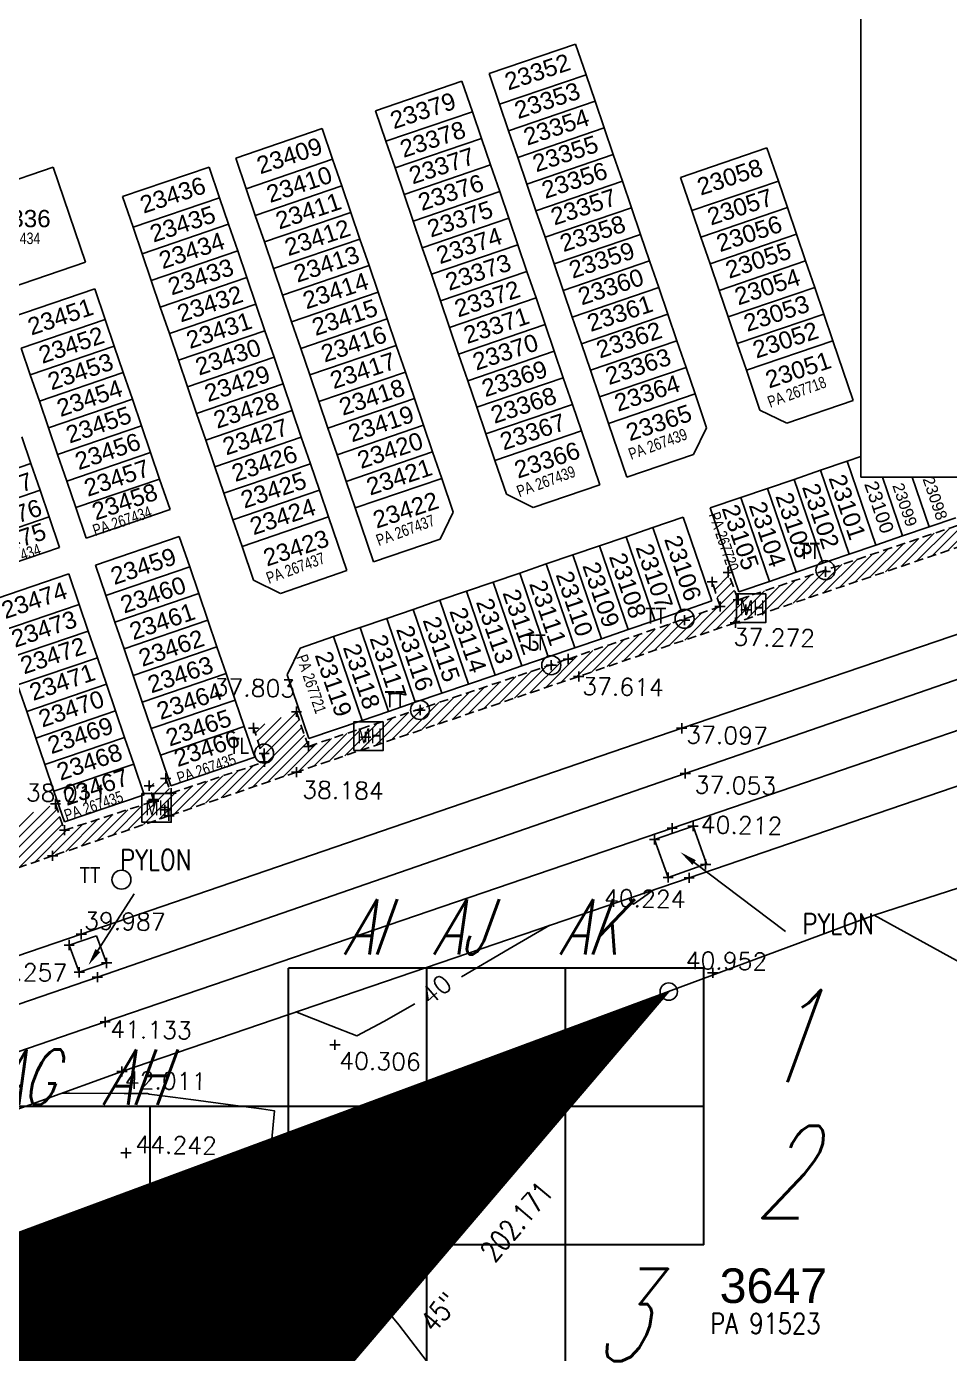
# Model space of a CAD drawing. Header units: metres. Extents: x -750 to 1235, y -4011 to -2636.
# Drawn here: x 717.1 to 917.2, y -3122.8 to -2835.1 of the extents above; entities that cross this region are included whole.
import ezdxf
from ezdxf.enums import TextEntityAlignment as Align

# ---------------------------------------------------------------- set-up
doc = ezdxf.new("R2010")
doc.units = ezdxf.units.M
doc.header["$MEASUREMENT"] = 0
doc.linetypes.add('DASHED', pattern=[0.75, 0.5, -0.25])
doc.layers.get('0').update_dxf_attribs({"linetype": 'CONTINUOUS'})
for name, color, linetype in [('CJALAN', 51, 'CONTINUOUS'), ('COLOUR', 7, 'CONTINUOUS'), ('EDIT2', 7, 'CONTINUOUS'), ('Grid 30 x 30', 7, 'CONTINUOUS'), ('HEIGHT', 2, 'CONTINUOUS'), ('LOTS', 8, 'CONTINUOUS'), ('MAJANN', 6, 'CONTINUOUS'), ('MAJOR', 6, 'CONTINUOUS'), ('MINOR', 91, 'CONTINUOUS'), ('NO_LOT', 7, 'CONTINUOUS'), ('PNT_ID', 7, 'CONTINUOUS'), ('PTS', 1, 'CONTINUOUS')]:
    doc.layers.add(name, color=color, linetype=linetype)
doc.styles.add('MtXpl_MS_Shell_Dlg_2', font='')
doc.styles.get("Standard").update_dxf_attribs({"font": 'simplex.shx', "height": 1.5})
doc.styles.add('SurveyCAD', font='SIMPLEX.shx', dxfattribs={"width": 0.65, "oblique": 20, "height": 1.5})
doc.styles.add('T', font='arial.ttf', dxfattribs={"height": 1.5})
doc.styles.get('MtXpl_MS_Shell_Dlg_2').set_extended_font_data('MS Shell Dlg 2')

# ---------------------------------------------------------------- blocks, each defined once
blk = doc.blocks.new('CROSS')
at = {"linetype": 'Continuous'}
for p, q in [((-0.5, 0), (0.5, 0)), ((0, -0.5), (0, 0.5))]:
    blk.add_line(p, q, dxfattribs=at)

msp = doc.modelspace()

# ---------------------------------------------------------------- hatches: boundary and pattern name
at = {"layer": 'CJALAN', "ltscale": 2}
h = msp.add_hatch(dxfattribs=at)
h.set_pattern_fill('ANSI31,_O', color=256, scale=12.5)
h.set_pattern_definition([(45, (-888.536, 1917.0265), (-1.10485435, 1.10485435), [])])
h.paths.add_polyline_path([(930.35, -2939.42), (931.4, -2943.81), (870.81, -2964.38), (836.84, -2976.03), (775.67, -2996.78), (748.01, -3006.26), (722.78, -3014.95), (619.89, -3050.22), (576.23, -3064.96), (525.69, -3082.52), (489.84, -3094.52), (445.08, -3109.45), (412.23, -3096.44), (427.05, -3093.06), (425.98, -3097.4), (443.93, -3105.43), (487.95, -3090.57), (522.26, -3078.8), (520.54, -3073.62), (524.55, -3072.93), (526.18, -3077.37), (574.68, -3060.98), (616.62, -3046.72), (614.69, -3040.85), (618.68, -3039.32), (620.85, -3045.06), (715.99, -3012.56), (714.31, -3007.14), (723.39, -3003.68), (725.36, -3009.38), (744.7, -3003.1), (743.72, -2999.72), (747.3, -2998.13), (748.45, -3001.35), (768.75, -2994.56), (766.35, -2987.22), (775.65, -2983.68), (778.23, -2991.2), (834.55, -2972.25), (867.49, -2960.88), (865.77, -2955.5), (869.26, -2953.46), (871.41, -2959.4)])
at = {"layer": 'COLOUR', "true_color": 0xf26722, "transparency": 33554610}
h = msp.add_hatch(dxfattribs=at)
h.set_pattern_fill('ANSI31', color=30)
h.paths.add_polyline_path([(856.36, -3044.38), (472.96, -3186.53), (647.32, -3274.85), (723.99, -3199.66)])

# ---------------------------------------------------------------- linework, layer by layer
at = {"color": 10}
for p in [(472.96, -3186.53), (725.16, -3198.22)]:
    msp.add_line(p, (856.3, -3044.35), dxfattribs=at)
at = {"layer": 'EDIT2', "color": 7}
for p, q in [((897.99, -2635.63), (897.99, -2932.83)), ((897.99, -2932.83), (1235.49, -2932.83))]:
    msp.add_line(p, q, dxfattribs=at)
at = {"layer": 'EDIT2'}
for p, q in [((883.97, -2953.44), (895.51, -2949.5)), ((812.95, -2977.69), (818.72, -2975.72)), ((861.63, -3008.47), (853.29, -3011.39)), ((861.63, -3008.47), (864.57, -3016.7)), ((853.29, -3011.39), (856.23, -3019.62)), ((864.57, -3016.7), (856.23, -3019.62)), ((861.87, -3016.38), (881.7, -3031.36)), ((732.58, -3035.48), (740.47, -3023.18)), ((732.29, -3032.26), (726.38, -3034.27)), ((734.49, -3038.17), (732.29, -3032.26)), ((728.57, -3040.18), (726.38, -3034.27)), ((734.49, -3038.17), (728.57, -3040.18))]:
    msp.add_line(p, q, dxfattribs=at)
at = {"layer": 'EDIT2', "color": 2, "linetype": 'DASHED', "ltscale": 4}
for points in [[(930.35, -2939.42), (871.41, -2959.4), (869.26, -2953.46)], [(931.4, -2943.81), (870.81, -2964.38), (836.84, -2976.03), (775.67, -2996.78)], [(775.65, -2983.68), (778.23, -2991.2), (834.55, -2972.25), (867.49, -2960.88), (865.77, -2955.5)], [(747.3, -2998.13), (748.45, -3001.35), (768.75, -2994.56), (766.35, -2987.22)], [(775.67, -2996.78), (748.01, -3006.26), (722.78, -3014.95), (619.89, -3050.22)], [(723.39, -3003.68), (725.36, -3009.38), (744.7, -3003.1), (743.72, -2999.72)]]:
    msp.add_lwpolyline(points, dxfattribs=at)
at = {"layer": 'EDIT2', "color": 3}
for points in [[(995.37, -2940.83), (859.17, -2987.27)], [(997.86, -2949.39), (859.96, -2997.08)], [(857.12, -3008.93), (1001.03, -2959.66)], [(860.78, -3019.69), (1005.04, -2970.33)], [(859.17, -2987.27), (729, -3031.95), (675.62, -3050.15), (624.97, -3066.73)], [(627.62, -3076.85), (678.76, -3059.66), (732.48, -3041.26), (859.96, -2997.08)], [(630.32, -3085.62), (681.68, -3068.9), (734.19, -3050.95), (857.12, -3008.93)], [(634.7, -3097.38), (685.01, -3080.78), (737.81, -3061.68), (860.78, -3019.69)]]:
    msp.add_lwpolyline(points, dxfattribs=at)
at = {"layer": 'EDIT2'}
for points in [[(877.42, -2958.12), (871.06, -2958.12), (871.06, -2964.31), (877.42, -2964.31)], [(794.46, -2985.87), (788.11, -2985.87), (788.11, -2992.06), (794.46, -2992.06)], [(748.5, -3001.45), (742.14, -3001.45), (742.14, -3007.64), (748.5, -3007.64)]]:
    msp.add_lwpolyline(points, close=True, dxfattribs=at)
for centre, radius in [((890.35, -2952.98), 2.06), ((859.81, -2963.53), 2.06), ((830.9, -2973.6), 2.06), ((802.44, -2983.31), 2.06), ((768.64, -2992.77), 2.06), ((737.71, -3020.1), 2.06), ((856.36, -3044.38), 1.88), ((856.36, -3044.38), 1.88)]:
    msp.add_circle(centre, radius, dxfattribs=at)
for points in [[(862.25, -3015.88), (861.5, -3016.88), (858.88, -3014.12)], [(732.05, -3035.15), (733.1, -3035.82), (730.55, -3038.64)]]:
    msp.add_solid(points, dxfattribs=at)
at = {"layer": 'Grid 30 x 30', "color": 52, "lineweight": 30, "true_color": 0xc8c92d}
for p, q in [((773.95, -3189.31), (773.95, -3039.31)), ((863.95, -3039.31), (773.95, -3039.31)), ((803.95, -3159.31), (803.95, -3039.31)), ((833.95, -3129.31), (833.95, -3039.31)), ((863.95, -3099.31), (863.95, -3039.31)), ((863.95, -3069.31), (683.95, -3069.31)), ((743.95, -3219.31), (743.95, -3069.31)), ((863.95, -3099.31), (623.95, -3099.31))]:
    msp.add_line(p, q, dxfattribs=at)
at = {"layer": 'Grid 30 x 30', "color": 177, "lineweight": 30, "true_color": 0x293189}
for p, q in [((833.95, -3039.31), (773.95, -3039.31)), ((833.95, -3069.31), (683.95, -3069.31)), ((833.95, -3099.31), (623.95, -3099.31))]:
    msp.add_line(p, q, dxfattribs=at)
at = {"layer": 'HEIGHT'}
msp.add_line((856.3, -3044.35), (900.93, -3027.81), dxfattribs=at)
at = {"layer": 'LOTS', "color": 7}
for p, q in [((817.42, -2845.31), (836.17, -2838.91)), ((836.17, -2838.91), (838.44, -2845.55)), ((819.69, -2851.95), (817.42, -2845.31)), ((838.44, -2845.55), (819.69, -2851.95)), ((819.69, -2851.95), (838.44, -2845.55)), ((838.44, -2845.55), (840.41, -2851.31)), ((792.78, -2853.34), (811.53, -2846.94)), ((811.53, -2846.94), (813.8, -2853.57)), ((840.41, -2851.31), (821.66, -2857.72)), ((821.66, -2857.72), (840.41, -2851.31)), ((840.41, -2851.31), (842.38, -2857.08)), ((795.05, -2859.98), (792.78, -2853.34)), ((795.05, -2859.98), (813.8, -2853.57)), ((813.8, -2853.57), (795.05, -2859.98)), ((813.8, -2853.57), (815.77, -2859.34)), ((821.66, -2857.72), (819.69, -2851.95)), ((762.48, -2863.64), (781.23, -2857.23)), ((781.23, -2857.23), (783.5, -2863.87)), ((842.38, -2857.08), (823.63, -2863.49)), ((823.63, -2863.49), (842.38, -2857.08)), ((842.38, -2857.08), (844.35, -2862.85)), ((797.02, -2865.75), (795.05, -2859.98)), ((797.02, -2865.75), (815.77, -2859.34)), ((815.77, -2859.34), (797.02, -2865.75)), ((815.77, -2859.34), (817.74, -2865.11)), ((823.63, -2863.49), (821.66, -2857.72)), ((844.35, -2862.85), (825.6, -2869.26)), ((825.6, -2869.26), (844.35, -2862.85)), ((844.35, -2862.85), (846.32, -2868.62)), ((858.92, -2867.8), (877.67, -2861.39)), ((877.67, -2861.39), (880.13, -2868.6)), ((704.71, -2871.79), (722.88, -2865.58)), ((722.88, -2865.58), (704.71, -2871.79)), ((722.88, -2865.58), (729.93, -2886.21)), ((737.95, -2871.98), (756.7, -2865.58)), ((756.7, -2865.58), (758.97, -2872.21)), ((764.75, -2870.28), (762.48, -2863.64)), ((783.5, -2863.87), (764.75, -2870.28)), ((764.75, -2870.28), (783.5, -2863.87)), ((783.5, -2863.87), (785.47, -2869.64)), ((798.99, -2871.52), (797.02, -2865.75)), ((798.99, -2871.52), (817.74, -2865.11)), ((817.74, -2865.11), (798.99, -2871.52)), ((817.74, -2865.11), (819.71, -2870.88)), ((825.6, -2869.26), (823.63, -2863.49)), ((846.32, -2868.62), (827.57, -2875.03)), ((827.57, -2875.03), (846.32, -2868.62)), ((846.32, -2868.62), (848.29, -2874.39)), ((861.38, -2875.01), (858.92, -2867.8)), ((861.38, -2875.01), (880.13, -2868.6)), ((880.13, -2868.6), (861.38, -2875.01)), ((880.13, -2868.6), (882.1, -2874.37)), ((766.72, -2876.04), (764.75, -2870.28)), ((785.47, -2869.64), (766.72, -2876.04)), ((766.72, -2876.04), (785.47, -2869.64)), ((785.47, -2869.64), (787.44, -2875.41)), ((800.96, -2877.28), (798.99, -2871.52)), ((800.96, -2877.28), (819.71, -2870.88)), ((819.71, -2870.88), (800.96, -2877.28)), ((819.71, -2870.88), (821.68, -2876.65)), ((827.57, -2875.03), (825.6, -2869.26)), ((740.22, -2878.62), (737.95, -2871.98)), ((740.22, -2878.62), (758.97, -2872.21)), ((758.97, -2872.21), (740.22, -2878.62)), ((758.97, -2872.21), (760.94, -2877.98)), ((848.29, -2874.39), (829.54, -2880.79)), ((829.54, -2880.79), (848.29, -2874.39)), ((848.29, -2874.39), (850.26, -2880.16)), ((863.35, -2880.78), (882.1, -2874.37)), ((882.1, -2874.37), (863.35, -2880.78)), ((882.1, -2874.37), (884.07, -2880.14)), ((768.69, -2881.81), (766.72, -2876.04)), ((787.44, -2875.41), (768.69, -2881.81)), ((768.69, -2881.81), (787.44, -2875.41)), ((787.44, -2875.41), (789.41, -2881.18)), ((802.93, -2883.05), (800.96, -2877.28)), ((802.93, -2883.05), (821.68, -2876.65)), ((821.68, -2876.65), (802.93, -2883.05)), ((821.68, -2876.65), (823.65, -2882.42)), ((829.54, -2880.79), (827.57, -2875.03)), ((863.35, -2880.78), (861.38, -2875.01)), ((742.19, -2884.39), (740.22, -2878.62)), ((742.19, -2884.39), (760.94, -2877.98)), ((760.94, -2877.98), (742.19, -2884.39)), ((760.94, -2877.98), (762.91, -2883.75)), ((850.26, -2880.16), (831.51, -2886.56)), ((831.51, -2886.56), (850.26, -2880.16)), ((850.26, -2880.16), (852.23, -2885.93)), ((865.32, -2886.55), (884.07, -2880.14)), ((884.07, -2880.14), (865.32, -2886.55)), ((884.07, -2880.14), (886.04, -2885.91)), ((770.66, -2887.58), (768.69, -2881.81)), ((789.41, -2881.18), (770.66, -2887.58)), ((770.66, -2887.58), (789.41, -2881.18)), ((789.41, -2881.18), (791.38, -2886.94)), ((804.9, -2888.82), (802.93, -2883.05)), ((804.9, -2888.82), (823.65, -2882.42)), ((823.65, -2882.42), (804.9, -2888.82)), ((823.65, -2882.42), (825.62, -2888.19)), ((831.51, -2886.56), (829.54, -2880.79)), ((865.32, -2886.55), (863.35, -2880.78)), ((744.16, -2890.15), (742.19, -2884.39)), ((744.16, -2890.15), (762.91, -2883.75)), ((762.91, -2883.75), (744.16, -2890.15)), ((762.91, -2883.75), (764.88, -2889.52)), ((852.23, -2885.93), (833.48, -2892.33)), ((833.48, -2892.33), (852.23, -2885.93)), ((852.23, -2885.93), (854.2, -2891.7)), ((867.29, -2892.32), (886.04, -2885.91)), ((886.04, -2885.91), (867.29, -2892.32)), ((886.04, -2885.91), (888.01, -2891.68)), ((729.93, -2886.21), (705.97, -2894.39)), ((772.63, -2893.35), (770.66, -2887.58)), ((791.38, -2886.94), (772.63, -2893.35)), ((772.63, -2893.35), (791.38, -2886.94)), ((791.38, -2886.94), (793.35, -2892.71)), ((806.87, -2894.59), (804.9, -2888.82)), ((806.87, -2894.59), (825.62, -2888.19)), ((825.62, -2888.19), (806.87, -2894.59)), ((825.62, -2888.19), (827.59, -2893.96)), ((833.48, -2892.33), (831.51, -2886.56)), ((867.29, -2892.32), (865.32, -2886.55)), ((746.13, -2895.92), (744.16, -2890.15)), ((746.13, -2895.92), (764.88, -2889.52)), ((764.88, -2889.52), (746.13, -2895.92)), ((764.88, -2889.52), (766.85, -2895.29)), ((854.2, -2891.7), (835.45, -2898.1)), ((835.45, -2898.1), (854.2, -2891.7)), ((854.2, -2891.7), (856.17, -2897.47)), ((869.26, -2898.08), (888.01, -2891.68)), ((888.01, -2891.68), (869.26, -2898.08)), ((888.01, -2891.68), (889.98, -2897.45)), ((713.71, -2898.18), (731.9, -2891.97)), ((731.9, -2891.97), (734.16, -2898.61)), ((774.6, -2899.11), (772.63, -2893.35)), ((793.35, -2892.71), (774.6, -2899.11)), ((774.6, -2899.11), (793.35, -2892.71)), ((793.35, -2892.71), (795.32, -2898.48)), ((808.84, -2900.36), (806.87, -2894.59)), ((808.84, -2900.36), (827.59, -2893.96)), ((827.59, -2893.96), (808.84, -2900.36)), ((827.59, -2893.96), (829.56, -2899.72)), ((835.45, -2898.1), (833.48, -2892.33)), ((869.26, -2898.08), (867.29, -2892.32)), ((748.1, -2901.69), (746.13, -2895.92)), ((748.1, -2901.69), (766.85, -2895.29)), ((766.85, -2895.29), (748.1, -2901.69)), ((766.85, -2895.29), (768.82, -2901.05)), ((856.17, -2897.47), (837.42, -2903.87)), ((837.42, -2903.87), (856.17, -2897.47)), ((856.17, -2897.47), (858.14, -2903.23)), ((871.23, -2903.85), (889.98, -2897.45)), ((889.98, -2897.45), (871.23, -2903.85)), ((889.98, -2897.45), (891.95, -2903.22)), ((734.16, -2898.61), (715.98, -2904.82)), ((715.98, -2904.82), (734.16, -2898.61)), ((734.16, -2898.61), (736.13, -2904.38)), ((776.57, -2904.88), (774.6, -2899.11)), ((795.32, -2898.48), (776.57, -2904.88)), ((776.57, -2904.88), (795.32, -2898.48)), ((795.32, -2898.48), (797.29, -2904.25)), ((810.81, -2906.13), (808.84, -2900.36)), ((810.81, -2906.13), (829.56, -2899.72)), ((829.56, -2899.72), (810.81, -2906.13)), ((829.56, -2899.72), (831.53, -2905.49)), ((837.42, -2903.87), (835.45, -2898.1)), ((871.23, -2903.85), (869.26, -2898.08)), ((750.07, -2907.46), (748.1, -2901.69)), ((750.07, -2907.46), (768.82, -2901.05)), ((768.82, -2901.05), (750.07, -2907.46)), ((768.82, -2901.05), (770.79, -2906.82)), ((858.14, -2903.23), (839.39, -2909.64)), ((839.39, -2909.64), (858.14, -2903.23)), ((858.14, -2903.23), (860.11, -2909)), ((873.2, -2909.62), (891.95, -2903.22)), ((891.95, -2903.22), (873.2, -2909.62)), ((891.95, -2903.22), (896.38, -2916.19)), ((717.95, -2910.59), (715.98, -2904.82)), ((736.13, -2904.38), (717.95, -2910.59)), ((717.95, -2910.59), (736.13, -2904.38)), ((736.13, -2904.38), (738.1, -2910.15)), ((778.54, -2910.65), (776.57, -2904.88)), ((797.29, -2904.25), (778.54, -2910.65)), ((778.54, -2910.65), (797.29, -2904.25)), ((797.29, -2904.25), (799.26, -2910.02)), ((812.78, -2911.9), (810.81, -2906.13)), ((812.78, -2911.9), (831.53, -2905.49)), ((831.53, -2905.49), (812.78, -2911.9)), ((831.53, -2905.49), (833.5, -2911.26)), ((839.39, -2909.64), (837.42, -2903.87)), ((873.2, -2909.62), (871.23, -2903.85)), ((752.04, -2913.23), (750.07, -2907.46)), ((752.04, -2913.23), (770.79, -2906.82)), ((770.79, -2906.82), (752.04, -2913.23)), ((770.79, -2906.82), (772.76, -2912.59)), ((860.11, -2909), (841.36, -2915.41)), ((841.36, -2915.41), (860.11, -2909)), ((860.11, -2909), (862.08, -2914.77)), ((719.92, -2916.36), (717.95, -2910.59)), ((738.1, -2910.15), (719.92, -2916.36)), ((719.92, -2916.36), (738.1, -2910.15)), ((738.1, -2910.15), (740.07, -2915.92)), ((780.51, -2916.42), (778.54, -2910.65)), ((799.26, -2910.02), (780.51, -2916.42)), ((780.51, -2916.42), (799.26, -2910.02)), ((799.26, -2910.02), (801.23, -2915.79)), ((814.75, -2917.66), (812.78, -2911.9)), ((814.75, -2917.66), (833.5, -2911.26)), ((833.5, -2911.26), (814.75, -2917.66)), ((833.5, -2911.26), (835.47, -2917.03)), ((841.36, -2915.41), (839.39, -2909.64)), ((876.15, -2918.26), (873.2, -2909.62)), ((754.01, -2919), (752.04, -2913.23)), ((754.01, -2919), (772.76, -2912.59)), ((772.76, -2912.59), (754.01, -2919)), ((772.76, -2912.59), (774.73, -2918.36)), ((862.08, -2914.77), (843.33, -2921.18)), ((843.33, -2921.18), (862.08, -2914.77)), ((862.08, -2914.77), (864.58, -2922.1)), ((721.89, -2922.13), (719.92, -2916.36)), ((740.07, -2915.92), (721.89, -2922.13)), ((721.89, -2922.13), (740.07, -2915.92)), ((740.07, -2915.92), (742.04, -2921.69)), ((782.48, -2922.19), (780.51, -2916.42)), ((801.23, -2915.79), (782.48, -2922.19)), ((782.48, -2922.19), (801.23, -2915.79)), ((801.23, -2915.79), (803.2, -2921.55)), ((816.73, -2923.43), (814.75, -2917.66)), ((816.73, -2923.43), (835.47, -2917.03)), ((835.47, -2917.03), (816.73, -2923.43)), ((835.47, -2917.03), (837.44, -2922.8)), ((843.33, -2921.18), (841.36, -2915.41)), ((896.38, -2916.19), (881.96, -2921.11)), ((755.98, -2924.77), (754.01, -2919)), ((755.98, -2924.77), (774.73, -2918.36)), ((774.73, -2918.36), (755.98, -2924.77)), ((774.73, -2918.36), (776.7, -2924.13)), ((881.96, -2921.11), (876.15, -2918.26)), ((723.86, -2927.9), (721.89, -2922.13)), ((742.04, -2921.69), (723.86, -2927.9)), ((723.86, -2927.9), (742.04, -2921.69)), ((742.04, -2921.69), (744.01, -2927.45)), ((784.45, -2927.96), (782.48, -2922.19)), ((803.2, -2921.55), (784.45, -2927.96)), ((784.45, -2927.96), (803.2, -2921.55)), ((803.2, -2921.55), (805.17, -2927.32)), ((818.69, -2929.2), (816.73, -2923.43)), ((818.69, -2929.2), (837.44, -2922.8)), ((837.44, -2922.8), (818.69, -2929.2)), ((837.44, -2922.8), (841.42, -2934.46)), ((847.31, -2932.83), (843.33, -2921.18)), ((864.58, -2922.1), (861.74, -2927.9)), ((716.12, -2924.1), (718.09, -2929.87)), ((757.95, -2930.54), (755.98, -2924.77)), ((757.95, -2930.54), (776.7, -2924.13)), ((776.7, -2924.13), (757.95, -2930.54)), ((776.7, -2924.13), (778.67, -2929.9)), ((725.83, -2933.67), (723.86, -2927.9)), ((744.01, -2927.45), (725.83, -2933.67)), ((725.83, -2933.67), (744.01, -2927.45)), ((744.01, -2927.45), (745.98, -2933.22)), ((786.42, -2933.73), (784.45, -2927.96)), ((805.17, -2927.32), (786.42, -2933.73)), ((786.42, -2933.73), (805.17, -2927.32)), ((805.17, -2927.32), (807.14, -2933.09)), ((821.2, -2936.53), (818.69, -2929.2)), ((861.74, -2927.9), (847.31, -2932.83)), ((895.07, -2929.36), (897.99, -2928.36)), ((700.81, -2935.78), (718.09, -2929.87)), ((718.09, -2929.87), (700.81, -2935.78)), ((718.09, -2929.87), (720.06, -2935.64)), ((759.92, -2936.31), (757.95, -2930.54)), ((759.92, -2936.31), (778.67, -2929.9)), ((778.67, -2929.9), (759.92, -2936.31)), ((778.67, -2929.9), (780.64, -2935.67)), ((883.53, -2933.3), (889.3, -2931.33)), ((889.3, -2931.33), (895.07, -2929.36)), ((895.51, -2949.5), (889.3, -2931.33)), ((889.3, -2931.33), (895.51, -2949.5)), ((901.28, -2947.53), (895.07, -2929.36)), ((895.07, -2929.36), (901.28, -2947.53)), ((727.8, -2939.43), (725.83, -2933.67)), ((745.98, -2933.22), (727.8, -2939.43)), ((727.8, -2939.43), (745.98, -2933.22)), ((745.98, -2933.22), (748.25, -2939.86)), ((788.39, -2939.5), (786.42, -2933.73)), ((807.14, -2933.09), (788.39, -2939.5)), ((788.39, -2939.5), (807.14, -2933.09)), ((807.14, -2933.09), (809.64, -2940.42)), ((841.42, -2934.46), (827, -2939.38)), ((877.76, -2935.27), (883.53, -2933.3)), ((889.74, -2951.47), (883.53, -2933.3)), ((883.53, -2933.3), (889.74, -2951.47)), ((907.05, -2945.56), (902.7, -2932.83)), ((902.7, -2932.83), (907.05, -2945.56)), ((912.82, -2943.59), (909.14, -2932.83)), ((909.14, -2932.83), (912.82, -2943.59)), ((702.78, -2941.55), (720.06, -2935.64)), ((720.06, -2935.64), (702.78, -2941.55)), ((720.06, -2935.64), (722.03, -2941.41)), ((761.89, -2942.06), (759.92, -2936.31)), ((761.89, -2942.06), (780.64, -2935.67)), ((780.64, -2935.67), (761.89, -2942.06)), ((780.64, -2935.67), (782.61, -2941.43)), ((827, -2939.38), (821.2, -2936.53)), ((865.36, -2939.5), (872, -2937.24)), ((872, -2937.24), (877.76, -2935.27)), ((878.2, -2955.41), (872, -2937.24)), ((872, -2937.24), (878.2, -2955.41)), ((883.97, -2953.44), (877.76, -2935.27)), ((877.76, -2935.27), (883.97, -2953.44)), ((730.07, -2946.07), (727.8, -2939.43)), ((748.25, -2939.86), (730.07, -2946.07)), ((792.37, -2951.15), (788.39, -2939.5)), ((809.64, -2940.42), (806.79, -2946.23)), ((871.57, -2957.67), (865.36, -2939.5)), ((704.75, -2947.31), (722.03, -2941.41)), ((722.03, -2941.41), (704.75, -2947.31)), ((722.03, -2941.41), (724.3, -2948.05)), ((763.86, -2947.83), (761.89, -2942.06)), ((763.86, -2947.83), (782.61, -2941.43)), ((782.61, -2941.43), (763.86, -2947.83)), ((782.61, -2941.43), (786.59, -2953.09)), ((852.89, -2943.76), (859.53, -2941.49)), ((859.53, -2941.49), (865.74, -2959.66)), ((912.82, -2943.59), (907.05, -2945.56)), ((918.59, -2941.62), (912.82, -2943.59)), ((732.06, -2951.87), (750.24, -2945.66)), ((750.24, -2945.66), (752.5, -2952.29)), ((806.79, -2946.23), (792.37, -2951.15)), ((841.36, -2947.7), (847.13, -2945.73)), ((847.13, -2945.73), (852.89, -2943.76)), ((853.33, -2963.9), (847.13, -2945.73)), ((847.13, -2945.73), (853.33, -2963.9)), ((859.1, -2961.93), (852.89, -2943.76)), ((852.89, -2943.76), (859.1, -2961.93)), ((907.05, -2945.56), (901.28, -2947.53)), ((724.3, -2948.05), (707.01, -2953.95)), ((766.37, -2955.16), (763.86, -2947.83)), ((835.59, -2949.67), (841.36, -2947.7)), ((847.56, -2965.87), (841.36, -2947.7)), ((841.36, -2947.7), (847.56, -2965.87)), ((901.28, -2947.53), (895.51, -2949.5)), ((734.32, -2958.5), (732.06, -2951.87)), ((752.5, -2952.29), (734.32, -2958.5)), ((734.32, -2958.5), (752.5, -2952.29)), ((752.5, -2952.29), (754.47, -2958.06)), ((824.05, -2953.61), (829.82, -2951.64)), ((829.82, -2951.64), (835.59, -2949.67)), ((836.03, -2969.81), (829.82, -2951.64)), ((829.82, -2951.64), (836.03, -2969.81)), ((841.8, -2967.84), (835.59, -2949.67)), ((835.59, -2949.67), (841.8, -2967.84)), ((708.99, -2959.68), (726.27, -2953.78)), ((726.27, -2953.78), (728.54, -2960.42)), ((772.17, -2958.01), (766.37, -2955.16)), ((786.59, -2953.09), (772.17, -2958.01)), ((818.28, -2955.58), (824.05, -2953.61)), ((830.26, -2971.78), (824.05, -2953.61)), ((824.05, -2953.61), (830.26, -2971.78)), ((883.97, -2953.44), (878.2, -2955.41)), ((806.74, -2959.52), (812.51, -2957.55)), ((812.51, -2957.55), (818.28, -2955.58)), ((818.72, -2975.72), (812.51, -2957.55)), ((812.51, -2957.55), (818.72, -2975.72)), ((824.49, -2973.75), (818.28, -2955.58)), ((818.28, -2955.58), (824.49, -2973.75)), ((878.2, -2955.41), (871.57, -2957.67)), ((711.26, -2966.31), (728.54, -2960.42)), ((728.54, -2960.42), (711.26, -2966.31)), ((728.54, -2960.42), (730.51, -2966.19)), ((736.29, -2964.27), (734.32, -2958.5)), ((754.47, -2958.06), (736.29, -2964.27)), ((736.29, -2964.27), (754.47, -2958.06)), ((754.47, -2958.06), (756.44, -2963.83)), ((800.97, -2961.49), (806.74, -2959.52)), ((812.95, -2977.69), (806.74, -2959.52)), ((806.74, -2959.52), (812.95, -2977.69)), ((865.74, -2959.66), (859.1, -2961.93)), ((789.44, -2965.43), (795.21, -2963.46)), ((795.21, -2963.46), (800.97, -2961.49)), ((801.41, -2981.63), (795.21, -2963.46)), ((795.21, -2963.46), (801.41, -2981.63)), ((807.18, -2979.66), (800.97, -2961.49)), ((800.97, -2961.49), (807.18, -2979.66)), ((859.1, -2961.93), (853.33, -2963.9)), ((713.23, -2972.08), (730.51, -2966.19)), ((730.51, -2966.19), (713.23, -2972.08)), ((730.51, -2966.19), (732.48, -2971.96)), ((738.27, -2970.05), (736.29, -2964.27)), ((756.44, -2963.83), (738.27, -2970.05)), ((738.27, -2970.05), (756.44, -2963.83)), ((756.44, -2963.83), (758.41, -2969.6)), ((783.67, -2967.4), (789.44, -2965.43)), ((795.64, -2983.6), (789.44, -2965.43)), ((789.44, -2965.43), (795.64, -2983.6)), ((847.56, -2965.87), (841.8, -2967.84)), ((853.33, -2963.9), (847.56, -2965.87)), ((900.93, -3027.81), (1091.45, -2966.04)), ((776.46, -2969.87), (783.67, -2967.4)), ((789.88, -2985.57), (783.67, -2967.4)), ((783.67, -2967.4), (789.88, -2985.57)), ((841.8, -2967.84), (836.03, -2969.81)), ((715.2, -2977.85), (732.48, -2971.96)), ((732.48, -2971.96), (715.2, -2977.85)), ((732.48, -2971.96), (734.45, -2977.73)), ((740.23, -2975.81), (738.27, -2970.05)), ((758.41, -2969.6), (740.23, -2975.81)), ((740.23, -2975.81), (758.41, -2969.6)), ((758.41, -2969.6), (760.38, -2975.37)), ((773.61, -2975.67), (776.46, -2969.87)), ((830.26, -2971.78), (824.49, -2973.75)), ((836.03, -2969.81), (830.26, -2971.78)), ((824.49, -2973.75), (818.72, -2975.72)), ((717.17, -2983.62), (715.2, -2977.85)), ((717.17, -2983.62), (734.45, -2977.73)), ((734.45, -2977.73), (717.17, -2983.62)), ((734.45, -2977.73), (736.42, -2983.5)), ((742.2, -2981.58), (740.23, -2975.81)), ((760.38, -2975.37), (742.2, -2981.58)), ((742.2, -2981.58), (760.38, -2975.37)), ((760.38, -2975.37), (762.35, -2981.14)), ((778.34, -2989.51), (773.61, -2975.67)), ((812.95, -2977.69), (807.18, -2979.66)), ((807.18, -2979.66), (801.41, -2981.63)), ((719.14, -2989.39), (717.17, -2983.62)), ((719.14, -2989.39), (736.42, -2983.5)), ((736.42, -2983.5), (719.14, -2989.39)), ((736.42, -2983.5), (738.39, -2989.26)), ((744.17, -2987.35), (742.2, -2981.58)), ((762.35, -2981.14), (744.17, -2987.35)), ((744.17, -2987.35), (762.35, -2981.14)), ((762.35, -2981.14), (764.32, -2986.91)), ((795.64, -2983.6), (789.88, -2985.57)), ((801.41, -2981.63), (795.64, -2983.6)), ((789.88, -2985.57), (778.34, -2989.51)), ((721.11, -2995.16), (719.14, -2989.39)), ((721.11, -2995.16), (738.39, -2989.26)), ((738.39, -2989.26), (721.11, -2995.16)), ((738.39, -2989.26), (740.36, -2995.03)), ((746.14, -2993.12), (744.17, -2987.35)), ((764.32, -2986.91), (746.14, -2993.12)), ((746.14, -2993.12), (764.32, -2986.91)), ((764.32, -2986.91), (766.59, -2993.55)), ((723.08, -3000.93), (721.11, -2995.16)), ((723.08, -3000.93), (740.36, -2995.03)), ((740.36, -2995.03), (723.08, -3000.93)), ((740.36, -2995.03), (742.62, -3001.67)), ((748.4, -2999.74), (746.14, -2993.12)), ((766.59, -2993.55), (748.4, -2999.74)), ((725.34, -3007.56), (723.08, -3000.93)), ((742.62, -3001.67), (725.34, -3007.56)), ((900.93, -3027.81), (965.26, -3063.26))]:
    msp.add_line(p, q, dxfattribs=at)
at = {"layer": 'MAJOR'}
for points in [[(853.04, -3022.33), (850.89, -3023.92), (848.72, -3025.39), (848.72, -3025.39), (848.38, -3025.16), (848.03, -3024.65), (847.73, -3024.14)], [(830.62, -3029.99), (821.8, -3035.13), (811.4, -3041.2)], [(801.31, -3047.04), (794.59, -3050.89), (788.77, -3053.93), (788.77, -3053.93), (783.21, -3051.83), (775.55, -3048.79)], [(754.83, -3231.41), (760.76, -3201.75), (769.54, -3157.16), (777.82, -3119.46), (783.76, -3102.95), (783.76, -3102.95), (789.43, -3106.55), (797.82, -3116.63), (807.33, -3128.97), (816.33, -3139.33), (823.2, -3143.48), (823.2, -3143.48)]]:
    msp.add_lwpolyline(points, dxfattribs=at)
at = {"layer": 'MINOR'}
for points in [[(724.78, -3066.39), (726.44, -3066.4), (738.27, -3066.45), (743.24, -3066.48), (743.24, -3066.48), (743.26, -3066.48), (743.3, -3066.48), (743.33, -3066.48), (743.36, -3066.48), (743.39, -3066.49), (743.39, -3066.49), (743.43, -3066.5), (743.51, -3066.53), (743.6, -3066.56), (743.68, -3066.58), (743.73, -3066.6), (743.73, -3066.6), (746.58, -3066.98), (753.32, -3067.87), (761.35, -3068.93), (768.07, -3069.83), (770.9, -3070.23), (770.9, -3070.23), (769.71, -3082.42), (764.36, -3107.99), (757.26, -3137.68)], [(738.96, -3132.41), (735.17, -3116.28), (731.67, -3108.19), (731.67, -3108.19), (727.26, -3107.51), (720.43, -3108.54), (712.57, -3110.35)]]:
    msp.add_lwpolyline(points, dxfattribs=at)
at = {"layer": 'PNT_ID', "lineweight": 30}
msp.add_lwpolyline([(472.96, -3186.53), (856.36, -3044.38), (723.99, -3199.66), (647.32, -3274.85)], dxfattribs=at)

# ---------------------------------------------------------------- block references
at = {"layer": 'PTS', "xscale": 2.200000000000273, "yscale": 2.200000000000273, "zscale": 2.200000000000273}
for p in [(890.35, -2953.3), (865.77, -2955.5), (869.26, -2953.46), (867.49, -2960.88), (871.41, -2959.4), (873.08, -2961.56), (859.81, -2963.83), (870.81, -2964.38), (834.55, -2972.25), (830.9, -2973.6), (836.84, -2976.03), (775.65, -2983.68), (802.44, -2983.31), (766.35, -2987.22), (859.17, -2987.27), (790.65, -2989.17), (768.64, -2992.77), (778.23, -2991.2), (768.75, -2994.56), (747.3, -2998.13), (775.67, -2996.78), (859.96, -2997.08), (743.72, -2999.72), (748.45, -3001.35), (723.39, -3003.68), (744.69, -3003.1), (744.7, -3002.74), (747.14, -3004.95), (748.01, -3006.26), (725.36, -3009.38), (857.12, -3008.93), (861.63, -3008.47), (853.29, -3011.39), (722.78, -3014.95), (864.37, -3016.79), (856.23, -3019.62), (860.78, -3019.69), (729, -3031.95), (726.38, -3034.27), (734.49, -3038.17), (728.57, -3040.18), (732.48, -3041.26), (865.9, -3040.29), (734.19, -3050.95), (784, -3055.91), (737.81, -3061.68), (738.7, -3079.37)]:
    msp.add_blockref('CROSS', p, dxfattribs=at)

# ---------------------------------------------------------------- texts
at = {"layer": 'EDIT2', "color": 4, "linetype": 'Continuous', "style": 'T'}
for s, height, rotation, p in [('23352', 3.75, 18.3781, (821.57, -2848.99)), ('23353', 3.75, 18.3781, (823.69, -2855.2)), ('23379', 3.75, 18.3781, (796.75, -2857.38)), ('23354', 3.75, 18.3781, (825.66, -2860.96)), ('23378', 3.75, 18.3781, (798.87, -2863.59)), ('23409', 3.75, 18.3781, (767.81, -2867.17)), ('23355', 3.75, 18.3781, (827.63, -2866.73)), ('23377', 3.75, 18.3781, (800.84, -2869.36)), ('23410', 3.75, 18.3781, (769.93, -2873.38)), ('23356', 3.75, 18.3781, (829.6, -2872.5)), ('23058', 3.75, 18.3781, (863.3, -2871.79)), ('23436', 3.75, 18.3781, (742.51, -2875.69)), ('23376', 3.75, 18.3781, (802.81, -2875.13)), ('23411', 3.75, 18.3781, (771.9, -2879.15)), ('23357', 3.75, 18.3781, (831.57, -2878.27)), ('23057', 3.75, 18.3781, (865.51, -2878.28)), ('23435', 3.75, 18.3781, (744.65, -2881.97)), ('23375', 3.75, 18.3781, (804.78, -2880.89)), ('23412', 3.75, 18.3781, (773.87, -2884.92)), ('23358', 3.75, 18.3781, (833.54, -2884.04)), ('23056', 3.75, 18.3781, (867.48, -2884.05)), ('23434', 3.75, 18.3781, (746.62, -2887.74)), ('23374', 3.75, 18.3781, (806.75, -2886.66)), ('23413', 3.75, 18.3781, (775.84, -2890.68)), ('23359', 3.75, 18.3781, (835.51, -2889.81)), ('23055', 3.75, 18.3781, (869.45, -2889.82)), ('23433', 3.75, 18.3781, (748.57, -2893.43)), ('23373', 3.75, 18.3781, (808.72, -2892.43)), ('23414', 3.75, 18.3781, (777.81, -2896.45)), ('23360', 3.75, 18.3781, (837.48, -2895.58)), ('23054', 3.75, 18.3781, (871.42, -2895.59)), ('23432', 3.75, 18.3781, (750.57, -2899.28)), ('23372', 3.75, 18.3781, (810.69, -2898.2)), ('23451', 3.75, 18.795, (718.18, -2902.13)), ('23415', 3.75, 18.3781, (779.78, -2902.22)), ('23361', 3.75, 18.3781, (839.45, -2901.35)), ('23053', 3.75, 18.3781, (873.39, -2901.36)), ('23431', 3.75, 18.3781, (752.53, -2905.04)), ('23371', 3.75, 18.3781, (812.66, -2903.97)), ('23452', 3.75, 18.795, (720.55, -2908.26)), ('23416', 3.75, 18.3781, (781.75, -2907.99)), ('23362', 3.75, 18.3781, (841.42, -2907.11)), ('23052', 3.75, 18.3781, (875.36, -2907.13)), ('23430', 3.75, 18.3781, (754.51, -2910.81)), ('23370', 3.75, 18.3781, (814.63, -2909.74)), ('23453', 3.75, 18.795, (722.52, -2914.02)), ('23417', 3.75, 18.3781, (783.72, -2913.76)), ('23363', 3.75, 18.3781, (843.39, -2912.88)), ('23051', 3.75, 18.3781, (878.1, -2913.61)), ('23429', 3.75, 18.3781, (756.48, -2916.58)), ('23369', 3.75, 18.3781, (816.6, -2915.5)), ('23454', 3.75, 18.795, (724.49, -2919.79)), ('23418', 3.75, 18.3781, (785.69, -2919.52)), ('23364', 3.75, 18.3781, (845.36, -2918.65)), ('23428', 3.75, 18.3781, (758.45, -2922.35)), ('23368', 3.75, 18.3781, (818.57, -2921.27)), ('23455', 3.75, 18.795, (726.46, -2925.56)), ('23419', 3.75, 18.3781, (787.66, -2925.29)), ('23365', 3.75, 18.3781, (847.9, -2925.06)), ('23427', 3.75, 18.3781, (760.42, -2928.12)), ('23367', 3.75, 18.3781, (820.54, -2927.04)), ('23456', 3.75, 18.795, (728.43, -2931.33)), ('23420', 3.75, 18.3781, (789.63, -2931.06)), ('23426', 3.75, 18.3781, (762.39, -2933.89)), ('23366', 3.75, 18.3781, (823.66, -2933.15)), ('23457', 3.75, 18.795, (730.4, -2937.1)), ('23421', 3.75, 18.3781, (791.61, -2936.83)), ('23477', 3.75, 18.795, (705.06, -2939.9)), ('23425', 3.75, 18.3781, (764.36, -2939.65)), ('23458', 3.75, 18.795, (732.12, -2942.24)), ('23102', 3.75, 288.795, (885.21, -2934.95)), ('23101', 3.75, 288.795, (890.98, -2932.98)), ('23100', 3, 288.795, (898.71, -2934.28)), ('23099', 2.5, 288.795, (904.81, -2934.6)), ('23098', 2.5, 288.795, (911.38, -2933.19)), ('23476', 3.75, 18.795, (707.03, -2945.66)), ('23424', 3.75, 18.3781, (766.33, -2945.42)), ('23422', 3.75, 18.3781, (793.01, -2944.01)), ('23103', 3.75, 288.795, (879.44, -2936.92)), ('23105', 3.75, 288.795, (867.8, -2939.53)), ('23104', 3.75, 288.795, (873.67, -2938.89)), ('23475', 3.75, 18.795, (707.95, -2950.8)), ('23423', 3.75, 18.3781, (769.23, -2952.23)), ('23106', 3.75, 288.795, (855.33, -2946.24)), ('23459', 3.75, 18.795, (736.16, -2956.23)), ('23108', 3.75, 288.795, (843.36, -2950.01)), ('23107', 3.75, 288.795, (849.13, -2948.03)), ('23109', 3.75, 288.795, (837.59, -2951.98)), ('23460', 3.75, 18.795, (738.28, -2962.43)), ('23110', 3.75, 288.795, (831.82, -2953.95)), ('23474', 3.75, 18.795, (712.5, -2963.63)), ('23112', 3.75, 288.795, (820.28, -2957.89)), ('23111', 3.75, 288.795, (826.05, -2955.92)), ('23461', 3.75, 18.795, (740.25, -2968.2)), ('23113', 3.75, 288.795, (814.52, -2959.86)), ('23473', 3.75, 18.795, (714.62, -2969.84)), ('23115', 3.75, 288.795, (802.98, -2963.8)), ('23114', 3.75, 288.795, (808.75, -2961.83)), ('23462', 3.75, 18.795, (742.22, -2973.97)), ('23116', 3.75, 288.795, (797.21, -2965.77)), ('23472', 3.75, 18.795, (716.59, -2975.61)), ('23118', 3.75, 288.795, (785.67, -2969.71)), ('23117', 3.75, 288.795, (791.44, -2967.74)), ('23463', 3.75, 18.795, (744.19, -2979.74)), ('23119', 3.75, 288.795, (779.57, -2971.36)), ('23471', 3.75, 18.795, (718.56, -2981.37)), ('23464', 3.75, 18.795, (746.16, -2985.5)), ('23470', 3.75, 18.795, (720.53, -2987.14)), ('23465', 3.75, 18.795, (748.13, -2991.27)), ('23469', 3.75, 18.795, (722.5, -2992.91)), ('23466', 3.75, 18.795, (749.89, -2995.72)), ('23468', 3.75, 18.795, (724.47, -2998.68)), ('23467', 3.75, 18.795, (725.83, -3004.13))]:
    msp.add_text(s, height=height, rotation=rotation, dxfattribs=at).set_placement(p)
msp.add_text('23336', height=3.75, dxfattribs=at).set_placement((707.79, -2878.61))
at = {"layer": 'EDIT2', "color": 7, "width": 0.8}
for s, p in [('PYLON', (737.41, -3018.05)), ('PYLON', (885.34, -3031.94)), ('PA 91523', (865.35, -3118.6))]:
    msp.add_text(s, height=4.5, dxfattribs=at).set_placement(p)
msp.add_text('220%%D     26\'     45"    202.171', height=4.5, rotation=49.5542, dxfattribs=at).set_placement((774.85, -3154.62))
at = {"layer": 'EDIT2', "color": 7, "linetype": 'Continuous', "style": 'T'}
msp.add_text('3647', height=7.5, dxfattribs=at).set_placement((867.4, -3111.9))
at = {"layer": 'Grid 30 x 30', "lineweight": 35, "char_height": 12, "attachment_point": 1, "style": 'SurveyCAD'}
for s, insert, width in [('AI  AJ   AK', (785.79, -3024.3), 103.3758), ('AF   AG  AH', (681.68, -3056.9), 93.8346)]:
    msp.add_mtext(s, dxfattribs=dict(at, insert=insert, width=width))
at = {"layer": 'HEIGHT'}
for s, p in [('37.272', (870.38, -2969.31)), ('37.803', (757.68, -2980.24)), ('37.614', (837.6, -2980.01)), ('37.097', (860.14, -2990.52)), ('37.053', (861.96, -3001.36)), ('38.011', (716.96, -3003.06)), ('38.184', (776.88, -3002.44)), ('40.212', (863.29, -3010.01)), ('40.224', (842.31, -3025.93)), ('39.987', (729.59, -3030.86)), ('40.952', (860.02, -3039.44)), ('40.257', (708.25, -3041.89)), ('41.133', (735.26, -3054.38)), ('40.306', (784.9, -3061.21)), ('42.011', (738.4, -3065.42)), ('44.242', (740.7, -3079.37))]:
    msp.add_text(s, height=3.75, rotation=359, dxfattribs=at).set_placement(p)
at = {"layer": 'LOTS', "color": 7, "style": 'MtXpl_MS_Shell_Dlg_2', "width": 0.8}
msp.add_text('PA 267434', height=2.5, dxfattribs=at).set_placement((706.88, -2882.27))
for s, rotation, p in [('PA 267718', 20.2391, (878.36, -2917.79)), ('PA 267439', 20.2391, (848.21, -2929.08)), ('PA 267439', 20.2391, (823.97, -2937.18)), ('PA 267434', 18.795, (731.99, -2945.62)), ('PA 267720', 288.795, (865.01, -2940.92)), ('PA 267437', 20.2391, (793.49, -2947.78)), ('PA 267434', 18.795, (707.95, -2953.79)), ('PA 267437', 20.2391, (769.67, -2955.96)), ('PA 267721', 288.795, (775.57, -2971.79)), ('PA 267435', 18.795, (750.25, -2999.3)), ('PA 267435', 18.795, (725.81, -3007.4))]:
    msp.add_text(s, height=2.5, rotation=rotation, dxfattribs=at).set_placement(p)
at = {"layer": 'MAJANN'}
msp.add_text(' 40 ', height=3.9, rotation=40.1806, dxfattribs=at).set_placement((805.93, -3043.94), align=Align.MIDDLE_CENTER)
at = {"layer": 'NO_LOT', "color": 7, "linetype": 'Continuous', "style": 'MtXpl_MS_Shell_Dlg_2', "width": 0.8}
for s, height, p in [('TT', 3.5, (884.61, -2950.55)), ('MH', 3.25, (871.78, -2962.81)), ('TT', 3.5, (851.25, -2964.61)), ('TT', 3.5, (825.09, -2970.37)), ('TT', 3.5, (794.73, -2982.72)), ('TL', 3.5, (761.03, -2992.84)), ('MH', 3.25, (788.82, -2990.56)), ('MH', 3.25, (742.86, -3006.14)), ('TT', 3.5, (728.6, -3020.85))]:
    msp.add_text(s, height=height, dxfattribs=at).set_placement(p)
at = {"layer": 'PNT_ID', "char_height": 20, "attachment_point": 1, "style": 'SurveyCAD'}
for s, insert in [('1', (876, -3044)), ('2', (875, -3073.5)), ('3', (840, -3104.5))]:
    msp.add_mtext_dynamic_manual_height_columns(s, width=37, gutter_width=100, heights=[0], dxfattribs=dict(at, insert=insert))

doc.saveas('drawing.dxf')
